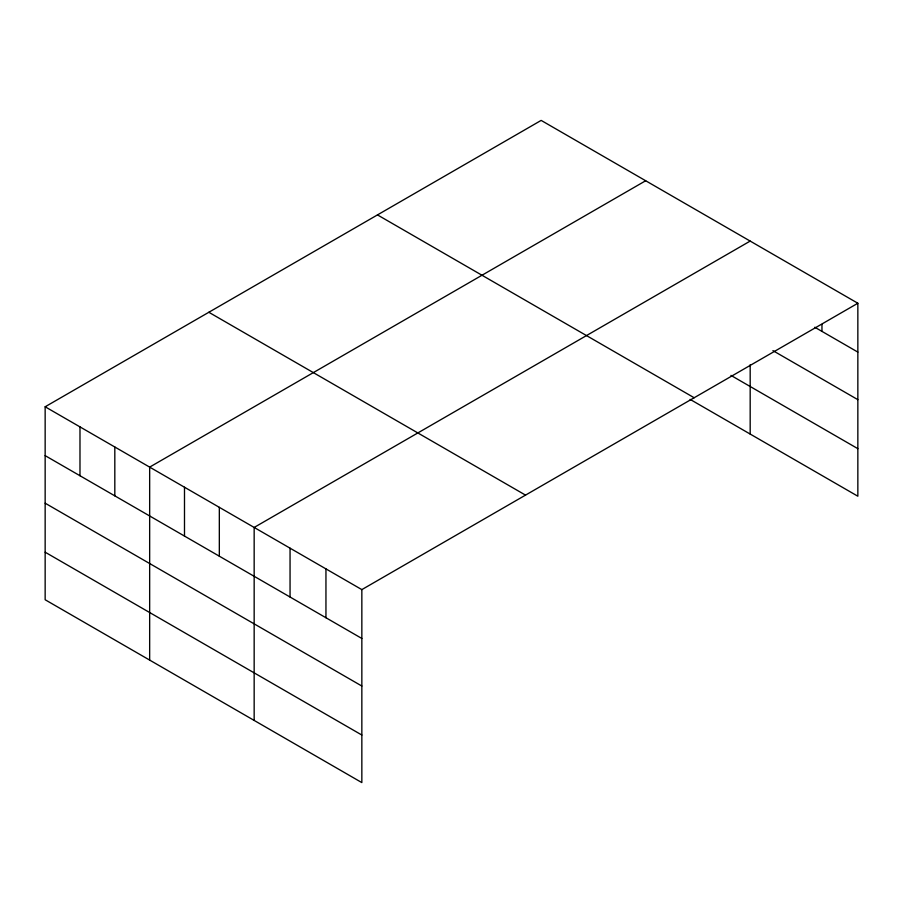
<?xml version="1.0" encoding="UTF-8"?>
<svg xmlns="http://www.w3.org/2000/svg" width="903" height="903" viewBox="0 0 903 903"><rect width="100%" height="100%" fill="white"/><g stroke="black" fill="none" stroke-linecap="round" stroke-linejoin="round"><path stroke-width="1.35" d="M45.15 406.779L361.843 589.614L361.843 782.596L45.15 599.75L45.15 406.779L541.157 120.404L857.85 303.25L857.85 496.221L690.118 399.386M645.668 180.747L149.661 467.111L149.661 660.093M750.179 241.078L254.161 527.442L254.161 720.425M361.843 589.614L857.85 303.25M814.777 327.236L857.85 352.102M772.912 350.624L857.85 399.657M730.956 375.4L857.85 448.667M377.477 214.903L694.17 397.749M208.83 312.269L525.523 495.115M45.15 455.631L361.843 638.466M45.15 503.185L361.843 686.032M45.15 552.196L361.843 735.031M821.956 324.403L821.956 331.378M750.179 364.722L750.179 434.061M325.949 568.89L325.949 617.742M290.055 548.166L290.055 597.03M219.327 507.339L219.327 556.192M184.494 487.225L184.494 536.077M114.816 446.996L114.816 495.849M79.983 426.882L79.983 475.746"/></g></svg>
